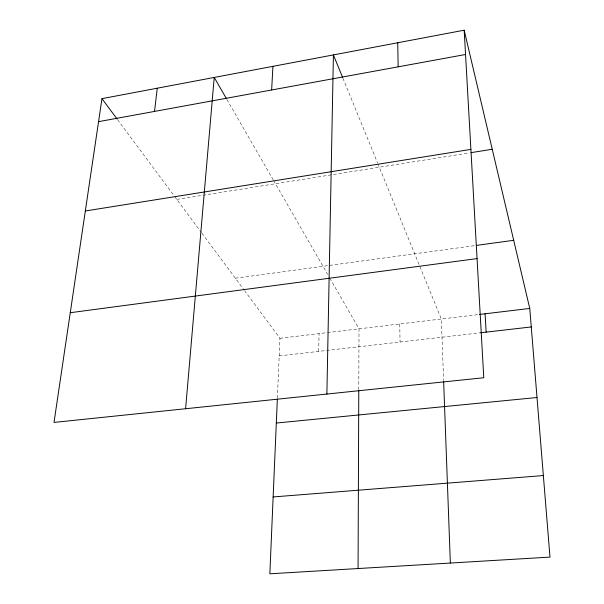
<?xml version="1.0" encoding="UTF-8"?>
<svg xmlns="http://www.w3.org/2000/svg" width="604" height="604" viewBox="0 0 604 604"><rect width="100%" height="100%" fill="white"/><g stroke="black" fill="none" stroke-linecap="round" stroke-linejoin="round"><path stroke-width="0.45" stroke-dasharray="3.02 2.27" d="M358.776 389.663L359.018 328.84L330.388 279.131M318.67 351.377L319.093 333.604M277.379 398.149L279.954 338.278L244.733 290.864M176.806 199.411L469.157 152.94M235.356 278.233L474.729 245.624M279.954 338.278L326.522 332.721M327.451 332.608L478.557 314.563M279.199 355.915L480.633 332.759M117.629 119.743L174.05 195.704M174.601 196.443L201.381 232.502M201.94 233.25L244.182 290.116M226.87 99.396L273.144 179.735M273.604 180.536L327.617 274.322M342.921 78.173L377.545 162.899M377.9 163.767L441.335 319.01L443.608 380.573M399.757 323.971L400.052 342.023"/><path stroke-width="0.91" d="M358.066 568.545L358.776 390.607M326.885 394.05L333.416 54.911L342.574 77.312M277.342 399.07L269.845 573.8L549.987 557.107L529.761 308.448L464.174 30.2L101.963 98.656L54.013 422.415L483.774 377.734L464.174 30.2M271.649 89.981L272.917 66.349M185.602 408.734L214.224 77.44L226.402 98.58M154.526 111.415L157.267 88.207M98.558 121.661L465.541 54.496M85.33 210.985L470.894 149.392M471.007 152.653L492.237 149.271M476.586 245.367L513.694 240.309M70.26 312.713L477.054 258.595M479.485 314.45L529.761 308.448M480.633 332.759L531.263 326.945M276.315 423.034L537.001 397.507M273.144 496.949L543.351 475.559M101.963 98.656L117.07 118.996M485.072 313.786L486.152 332.125M443.646 381.502L450.35 563.041M397.742 42.756L398.164 66.825"/></g></svg>
